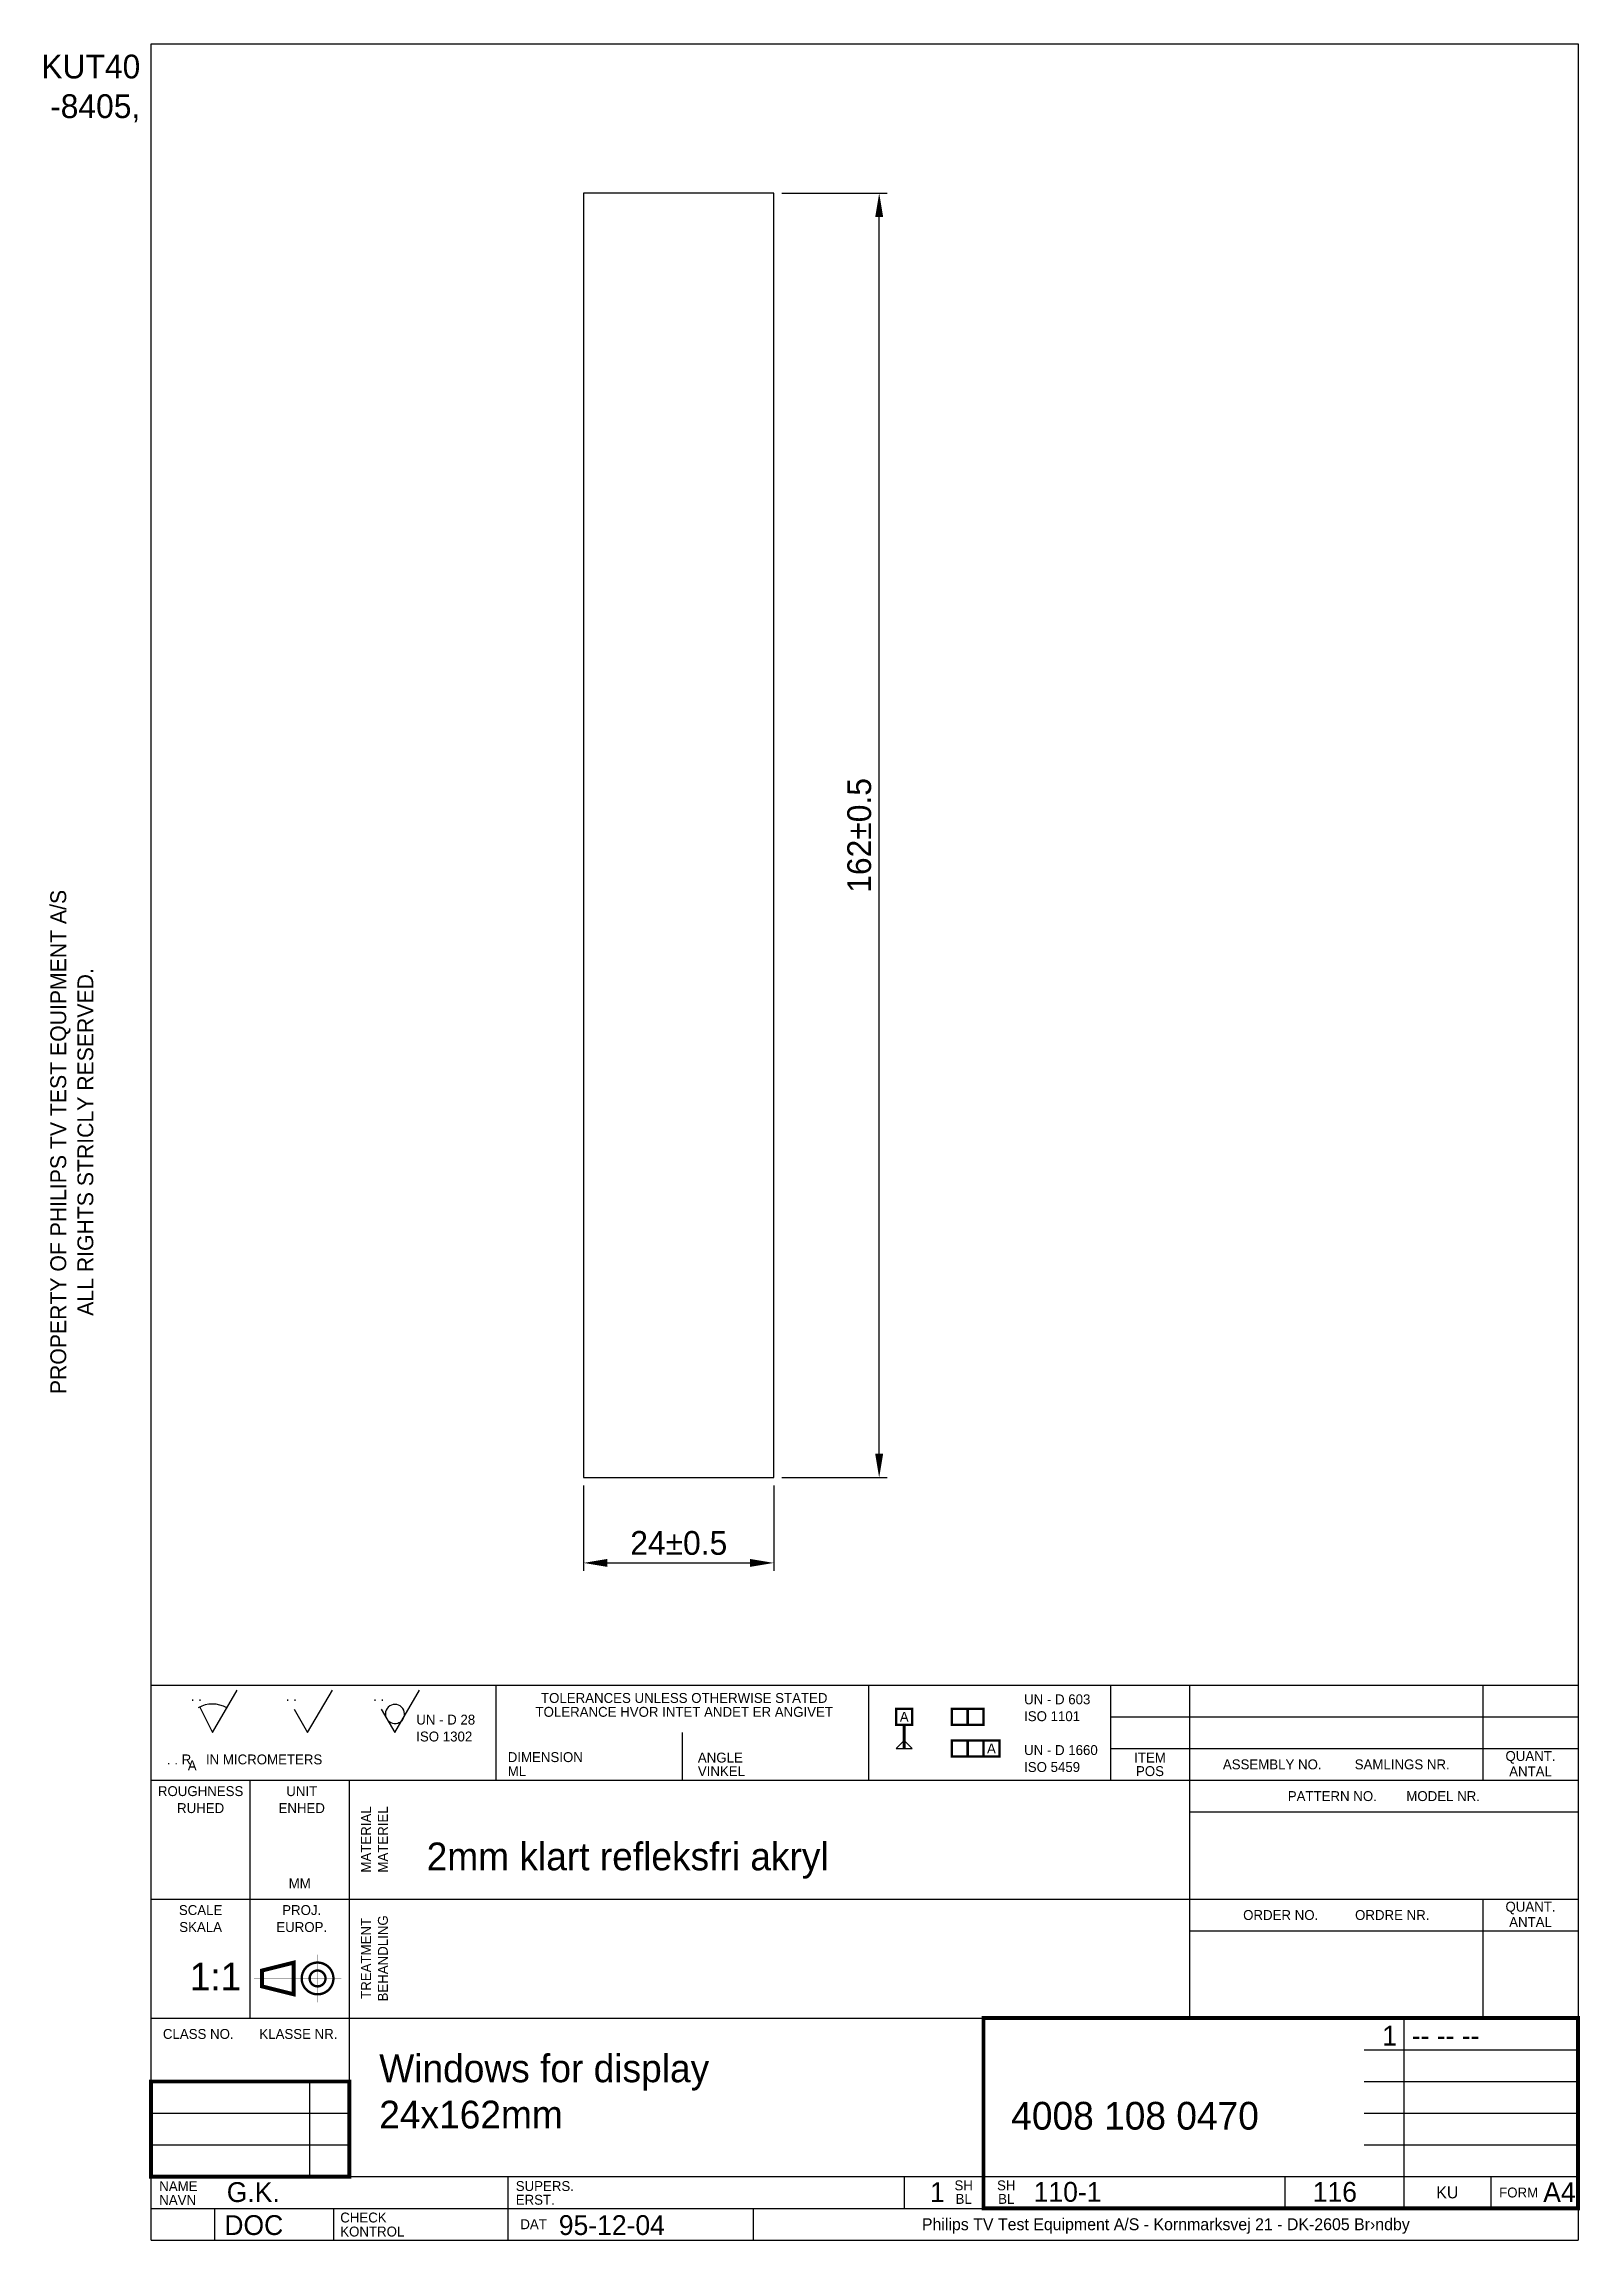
# Model space of a CAD drawing. Extents: x 6 to 200, y 10 to 287.
import ezdxf
from ezdxf.enums import TextEntityAlignment as Align

# ---------------------------------------------------------------- set-up
doc = ezdxf.new("R2010")
doc.units = 0
doc.header["$MEASUREMENT"] = 0
doc.linetypes.add('CENTER', pattern=[2, 1.25, -0.25, 0.25, -0.25])
for name, color, linetype in [('110-1', 10, 'CONTINUOUS'), ('110-1DIM', 1, 'CONTINUOUS'), ('110-1MEK', 3, 'CONTINUOUS')]:
    doc.layers.add(name, color=color, linetype=linetype)
doc.styles.add('TXT', font='txt')
doc.styles.add('UV', font='UV')
doc.dimstyles.get("Standard").update_dxf_attribs({"dimtxt": 3, "dimasz": 3, "dimexe": 1, "dimexo": 1, "dimgap": 1, "dimtad": 1, "dimdec": 1, "dimzin": 0, "dimdsep": 46, "dimtxsty": 'Standard', "dimcen": 0.09, "dimadec": 0, "dimazin": 0, "dimtol": 1, "dimtp": 0.5, "dimtm": 0.5, "dimtfac": 1, "dimtdec": 1, "dimtofl": 0, "dimtmove": 0, "dimatfit": 3, "dimfxl": 0, "dimtolj": 1, "dimtzin": 0, "dimarcsym": 0})

# ---------------------------------------------------------------- blocks, each defined once
blk = doc.blocks.new('*D6')
at = {"layer": '110-1DIM', "color": 0, "lineweight": -2}
for p, q in [((74.56, 105.17), (74.56, 94.41)), ((98.56, 105.17), (98.56, 94.41)), ((77.56, 95.41), (95.56, 95.41))]:
    blk.add_line(p, q, dxfattribs=at)
at = {"layer": '110-1DIM', "color": 0}
for points in [[(77.56, 95.91), (77.56, 94.91), (74.56, 95.41)], [(95.56, 95.91), (95.56, 94.91), (98.56, 95.41)]]:
    blk.add_solid(points, dxfattribs=at)
at = {"layer": '110-1DIM', "color": 0, "insert": (86.56, 97.91), "char_height": 3, "attachment_point": 5}
blk.add_mtext('\\A1;24±0.5', dxfattribs=at)
blk = doc.blocks.new('*D5')
at = {"layer": '110-1DIM', "color": 0, "lineweight": -2}
for p, q in [((99.56, 268.17), (112.84, 268.17)), ((111.84, 109.17), (111.84, 265.17)), ((99.56, 106.17), (112.84, 106.17))]:
    blk.add_line(p, q, dxfattribs=at)
at = {"layer": '110-1DIM', "color": 0}
for points in [[(111.34, 265.17), (112.34, 265.17), (111.84, 268.17)], [(111.34, 109.17), (112.34, 109.17), (111.84, 106.17)]]:
    blk.add_solid(points, dxfattribs=at)
at = {"layer": '110-1DIM', "color": 0, "insert": (109.34, 187.17), "char_height": 3, "attachment_point": 5, "rotation": 90}
blk.add_mtext('\\A1;162±0.5', dxfattribs=at)

msp = doc.modelspace()

# ---------------------------------------------------------------- linework, layer by layer
at = {"layer": '110-1'}
for p, q in [((45, 67), (45, 50)), ((65, 18), (65, 14)), ((43, 14), (43, 10))]:
    msp.add_line(p, q, dxfattribs=at)
for points in [[(20, 10), (20, 287), (200, 287), (200, 10)], [(20, 80), (200, 80)], [(26.15, 77.23), (27.75, 74), (30.87, 79.37)], [(38.04, 76.97), (39.75, 74), (42.87, 79.37)], [(49.04, 76.97), (50.75, 74), (53.87, 79.37)], [(63.5, 80), (63.5, 68)], [(110.5, 80), (110.5, 68)], [(141, 80), (141, 68)], [(151, 80), (151, 38)], [(188, 80), (188, 68)], [(141, 76), (200, 76)], [(87, 74), (87, 68)], [(141, 72), (200, 72)], [(20, 68), (200, 68)], [(32.5, 38), (32.5, 68)], [(45, 68), (45, 18)], [(151.09, 64.01), (200.09, 64.01)], [(20, 53), (200, 53)], [(188, 53), (188, 38)], [(151, 49), (200, 49)], [(20, 38), (200, 38)], [(178, 38), (178, 14)], [(173, 34), (200, 34)], [(40, 30), (40, 18)], [(173, 30), (200, 30)], [(20, 26), (45, 26)], [(173, 26), (200, 26)], [(20, 22), (45, 22)], [(173, 22), (200, 22)], [(20, 18), (200, 18)], [(65, 18), (65, 10)], [(115, 18), (115, 14)], [(125, 18), (125, 14)], [(163, 18), (163, 14)], [(189, 18), (189, 14)], [(20, 14), (200, 14)], [(28, 14), (28, 10)], [(43, 14), (43, 10)], [(96, 10), (96, 14)], [(20, 10), (200, 10)]]:
    msp.add_lwpolyline(points, dxfattribs=at)
for points, const_width in [([(114, 77), (116, 77), (116, 75), (114, 75)], 0.3), ([(121, 75), (123, 75), (123, 77), (121, 77)], 0.3), ([(123, 75), (125, 75), (125, 77), (123, 77)], 0.3), ([(121, 71), (123, 71), (123, 73), (121, 73)], 0.3), ([(123, 71), (125, 71), (125, 73), (123, 73)], 0.3), ([(125, 73), (127, 73), (127, 71), (125, 71)], 0.3), ([(125, 14), (200, 14), (200, 38), (125, 38)], 0.5)]:
    msp.add_lwpolyline(points, close=True, dxfattribs=dict(at, const_width=const_width))
for points, const_width in [([(115, 75), (115, 72)], 0.4), ([(34, 42), (38, 41), (38, 45), (34, 44), (34, 42)], 0.5), ([(20, 18), (45, 18), (45, 30), (20, 30), (20, 18)], 0.5)]:
    msp.add_lwpolyline(points, dxfattribs=dict(at, const_width=const_width))
msp.add_lwpolyline([(114, 72), (116, 72), (115, 73)], close=True, dxfattribs=at)
at = {"layer": '110-1', "color": 13, "const_width": 0.3}
for points in [[(39, 43, 1), (43, 43, 1)], [(40, 43, 1), (42, 43, 1)]]:
    msp.add_lwpolyline(points, format="xyb", close=True, dxfattribs=at)
at = {"layer": '110-1', "color": 2, "linetype": 'CENTER', "const_width": 0.02}
for points in [[(41, 46), (41, 40)], [(33, 43), (44, 43)]]:
    msp.add_lwpolyline(points, dxfattribs=at)
at = {"layer": '110-1'}
for centre, radius, start, end in [((27.75, 74), 3.61, 59.8382, 119.8382), ((50.76, 76.36), 1.21, 306.4848, 299.2477)]:
    msp.add_arc(centre, radius, start, end, dxfattribs=at)
at = {"layer": '110-1MEK'}
msp.add_lwpolyline([(74.56, 106.17), (98.56, 106.17), (98.56, 268.17), (74.56, 268.17)], close=True, dxfattribs=at)

# ---------------------------------------------------------------- texts
at = {"layer": '110-1', "style": 'TXT'}
for s, p in [('KUT40', (18.64, 282.65)), ('-8405,', (18.64, 277.65))]:
    msp.add_text(s, height=3, dxfattribs=at).set_placement(p, align=Align.RIGHT)
at = {"layer": '110-1'}
for s, p in [('PROPERTY OF PHILIPS TV TEST EQUIPMENT A/S', (9.29, 148.5)), ('ALL RIGHTS STRICLY RESERVED.', (12.71, 148.5))]:
    msp.add_text(s, height=2, rotation=90, dxfattribs=at).set_placement(p, align=Align.CENTER)
for s, height, style, p in [('. .', 1.25, 'UV', (25, 78)), ('. .', 1.25, 'UV', (37, 78)), ('. .', 1.25, 'UV', (48, 78)), ('UN - D 603', 1.25, 'UV', (130.12, 77.58)), ('UN - D 28', 1.25, 'UV', (53.45, 75.02)), ('ISO 1101', 1.25, 'UV', (130.12, 75.45)), ('ISO 1302 ', 1.25, 'UV', (53.45, 72.89)), ('UN - D 1660', 1.25, 'UV', (130.12, 71.18)), ('. . R    IN MICROMETERS', 1.25, 'UV', (22, 70)), ('A', 1.25, 'UV', (24.63, 69.24)), ('DIMENSION', 1.25, 'UV', (64.99, 70.29)), ('ML', 1.25, 'UV', (64.99, 68.52)), ('ANGLE', 1.25, 'UV', (88.97, 70.23)), ('VINKEL', 1.25, 'UV', (88.97, 68.52)), ('ISO 5459', 1.25, 'UV', (130.12, 69.04)), ('2mm klart refleksfri akryl', 3.5, 'TXT', (54.76, 56.64)), ('1:1', 3.5, 'TXT', (24.87, 41.48)), ('Windows for display', 3.5, 'TXT', (48.78, 29.91)), ('24x162mm  ', 3.5, 'TXT', (48.78, 24.08)), ('4008 108 0470', 3.5, 'TXT', (128.5, 23.93)), ('NAME', 1.25, 'UV', (21.03, 16.18)), ('SUPERS.', 1.25, 'UV', (66, 16.19)), ('NAVN', 1.25, 'UV', (21.03, 14.44)), ('ERST.', 1.25, 'UV', (66, 14.46)), ('CHECK', 1.25, 'UV', (43.86, 12.22)), ('KONTROL', 1.25, 'UV', (43.86, 10.45))]:
    msp.add_text(s, height=height, dxfattribs=dict(at, style=style)).set_placement(p)
at = {"layer": '110-1', "style": 'UV'}
for s, p in [('TOLERANCES UNLESS OTHERWISE STATED', (87.25, 77.75)), ('TOLERANCE HVOR INTET ANDET ER ANGIVET', (87.25, 76)), ('ROUGHNESS', (26.25, 66)), ('UNIT', (39, 66)), ('RUHED', (26.25, 63.86)), ('ENHED', (39, 63.86)), ('MM', (38.75, 54.37)), ('SCALE', (26.25, 51)), ('SKALA', (26.25, 48.86)), ('EUROP.', (39, 48.86)), ('PROJ.', (39, 51))]:
    msp.add_text(s, height=1.25, dxfattribs=at).set_placement(p, align=Align.CENTER)
for s, height, p in [('A', 1.25, (115, 76)), ('A', 1.25, (126, 72)), ('ITEM', 1.25, (146, 70.85)), ('POS', 1.25, (146, 69.15)), ('ASSEMBLY NO.         SAMLINGS NR.', 1.25, (169.5, 70)), ('QUANT.', 1.25, (194, 70.89)), ('ANTAL', 1.25, (194, 69.11)), ('PATTERN NO.        MODEL NR.', 1.25, (175.5, 66)), ('QUANT.', 1.25, (194, 51.89)), ('ORDER NO.          ORDRE NR.', 1.25, (169.5, 51)), ('ANTAL', 1.25, (194, 50.11)), ('CLASS NO.       KLASSE NR.', 1.25, (32.5, 36)), ('SH', 1.25, (122.5, 16.9)), ('SH', 1.25, (127.87, 16.9)), ('KU', 1.5, (183.5, 16)), ('FORM', 1.25, (192.5, 16)), ('BL', 1.25, (122.5, 15.19)), ('BL', 1.25, (127.87, 15.19)), ('DAT', 1.25, (68.25, 12)), ('Philips TV Test Equipment A/S - Kornmarksvej 21 - DK-2605 Br›ndby', 1.5, (148, 11.81))]:
    msp.add_text(s, height=height, dxfattribs=at).set_placement(p, align=Align.MIDDLE)
for s, p in [('MATERIAL', (47.11, 60.53)), ('MATERIEL', (49.24, 60.53)), ('TREATMENT', (47.11, 45.53)), ('BEHANDLING', (49.24, 45.53))]:
    msp.add_text(s, height=1.25, rotation=90, dxfattribs=at).set_placement(p, align=Align.MIDDLE)
at = {"layer": '110-1', "color": 14, "style": 'TXT'}
for s, p in [('1  -- -- --', (175.3, 34.53)), ('G.K.', (29.55, 14.8)), ('1', (118.25, 14.8)), ('110-1', (131.33, 14.83)), ('116', (166.53, 14.83)), ('A4', (195.6, 14.8)), ('DOC', (29.24, 10.64)), ('95-12-04', (71.43, 10.64))]:
    msp.add_text(s, height=2.5, dxfattribs=at).set_placement(p)

# ---------------------------------------------------------------- dimensions: what is measured, and where the dimension line sits
at = {"layer": '110-1DIM'}
dim = msp.add_linear_dim(base=(111.84, 268.17), p1=(98.56, 106.17), p2=(98.56, 268.17), angle=90, text='162±0.5', dimstyle='Standard', dxfattribs=at)
dim.commit()
dim.dimension.update_dxf_attribs({"geometry": '*D5', "text_midpoint": (109.34, 187.17)})
dim = msp.add_linear_dim(base=(98.56, 95.41), p1=(74.56, 106.17), p2=(98.56, 106.17), text='24±0.5', dimstyle='Standard', dxfattribs=at)
dim.commit()
dim.dimension.update_dxf_attribs({"geometry": '*D6', "text_midpoint": (86.56, 97.91)})

doc.saveas('drawing.dxf')
